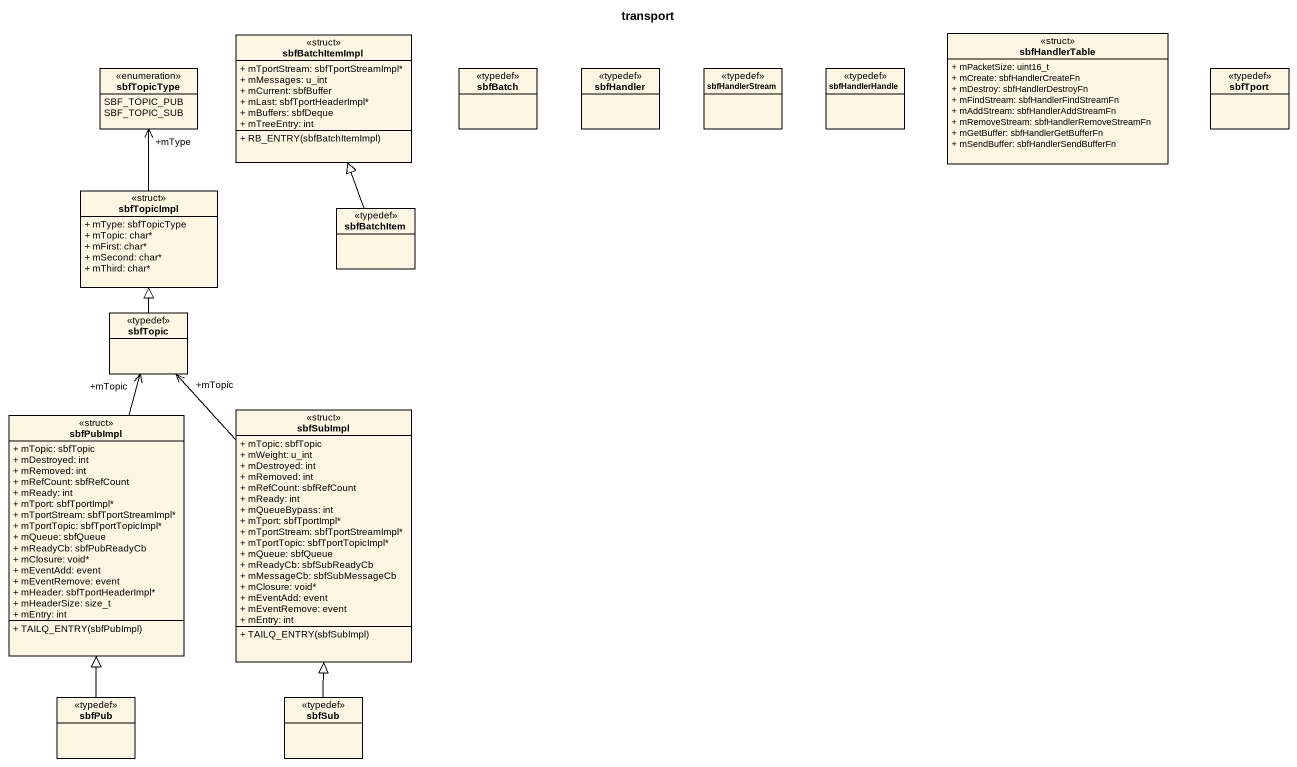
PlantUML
@startuml
title transport
hide circle
hide empty members
skinparam classAttributeIconSize 0
enum sbfTopicType {
  SBF_TOPIC_PUB
  SBF_TOPIC_SUB
}
class sbfBatchItemImpl <<struct>> {
  + mTportStream: sbfTportStreamImpl*
  + mMessages: u_int
  + mCurrent: sbfBuffer
  + mLast: sbfTportHeaderImpl*
  + mBuffers: sbfDeque
  + mTreeEntry: int
  + RB_ENTRY(sbfBatchItemImpl)
}
class sbfBatch <<typedef>>
class sbfHandler <<typedef>>
class sbfHandlerStream <<typedef>>
class sbfHandlerHandle <<typedef>>
class sbfHandlerTable <<struct>> {
  + mPacketSize: uint16_t
  + mCreate: sbfHandlerCreateFn
  + mDestroy: sbfHandlerDestroyFn
  + mFindStream: sbfHandlerFindStreamFn
  + mAddStream: sbfHandlerAddStreamFn
  + mRemoveStream: sbfHandlerRemoveStreamFn
  + mGetBuffer: sbfHandlerGetBufferFn
  + mSendBuffer: sbfHandlerSendBufferFn
}
class sbfTport <<typedef>>
class sbfTopicImpl <<struct>> {
  + mType: sbfTopicType
  + mTopic: char*
  + mFirst: char*
  + mSecond: char*
  + mThird: char*
}
class sbfBatchItem <<typedef>>
class sbfTopic <<typedef>>
class sbfPubImpl <<struct>> {
  + mTopic: sbfTopic
  + mDestroyed: int
  + mRemoved: int
  + mRefCount: sbfRefCount
  + mReady: int
  + mTport: sbfTportImpl*
  + mTportStream: sbfTportStreamImpl*
  + mTportTopic: sbfTportTopicImpl*
  + mQueue: sbfQueue
  + mReadyCb: sbfPubReadyCb
  + mClosure: void*
  + mEventAdd: event
  + mEventRemove: event
  + mHeader: sbfTportHeaderImpl*
  + mHeaderSize: size_t
  + mEntry: int
  + TAILQ_ENTRY(sbfPubImpl)
}
class sbfSubImpl <<struct>> {
  + mTopic: sbfTopic
  + mWeight: u_int
  + mDestroyed: int
  + mRemoved: int
  + mRefCount: sbfRefCount
  + mReady: int
  + mQueueBypass: int
  + mTport: sbfTportImpl*
  + mTportStream: sbfTportStreamImpl*
  + mTportTopic: sbfTportTopicImpl*
  + mQueue: sbfQueue
  + mReadyCb: sbfSubReadyCb
  + mMessageCb: sbfSubMessageCb
  + mClosure: void*
  + mEventAdd: event
  + mEventRemove: event
  + mEntry: int
  + TAILQ_ENTRY(sbfSubImpl)
}
class sbfPub <<typedef>>
class sbfSub <<typedef>>
sbfTopicImpl -up-> "+mType" sbfTopicType
sbfBatchItem -up-|> sbfBatchItemImpl
sbfTopic -up-|> sbfTopicImpl
sbfPubImpl -up-> "+mTopic" sbfTopic
sbfSubImpl -up-> "+mTopic" sbfTopic
sbfPub -up-|> sbfPubImpl
sbfSub -up-|> sbfSubImpl
@enduml
